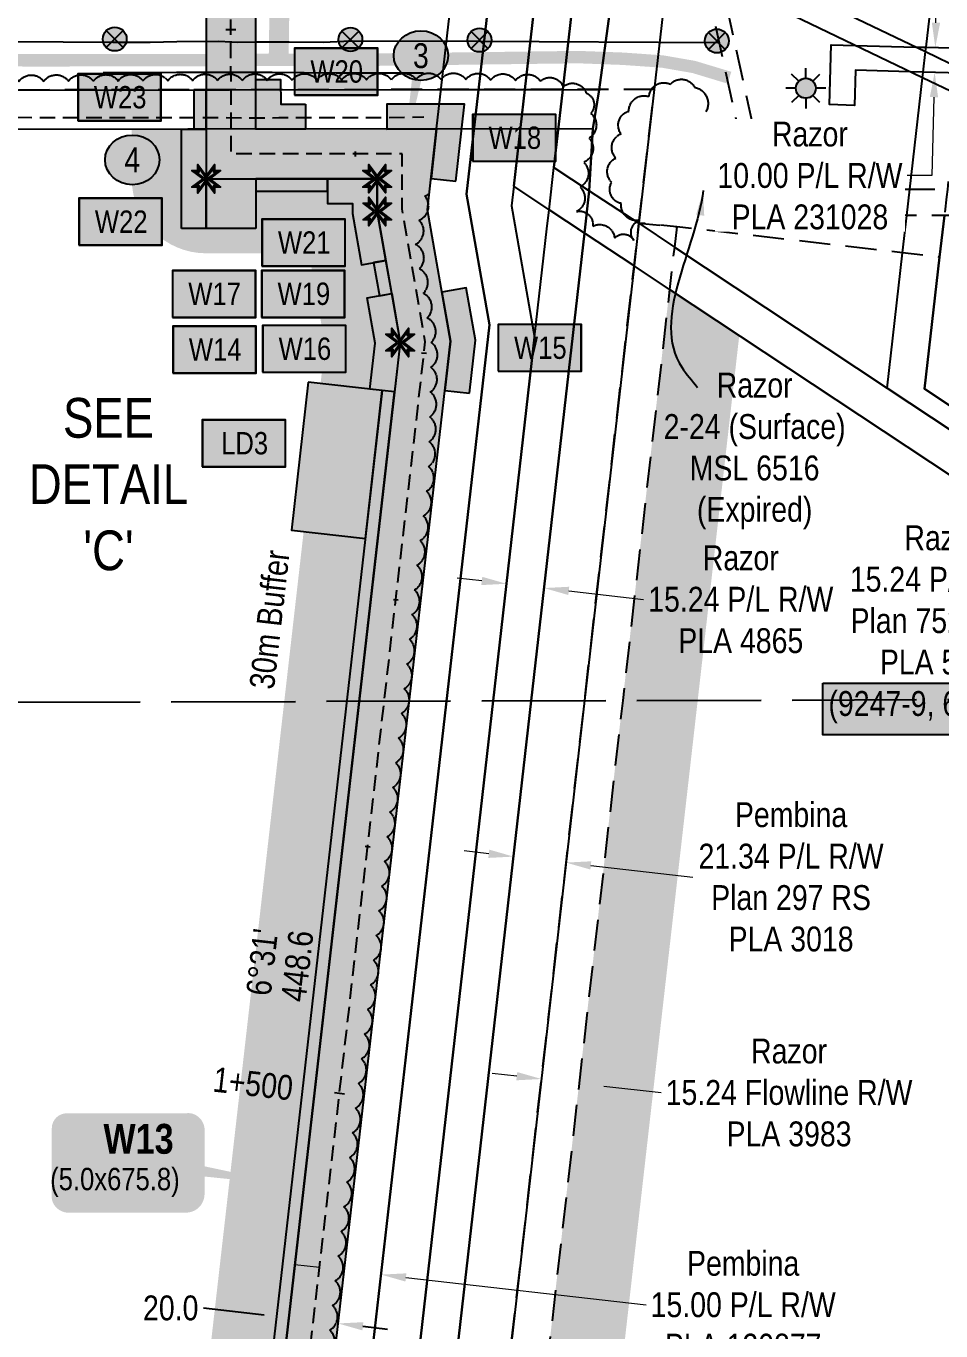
# Model space of a CAD drawing. Extents: x 507923 to 518388, y 6020717 to 6030806.
# Drawn here: x 508848 to 509216, y 6024494 to 6025019 of the extents above; entities that cross this region are included whole.
import ezdxf
from ezdxf.enums import TextEntityAlignment as Align

# ---------------------------------------------------------------- set-up
doc = ezdxf.new("R2010")
doc.units = 0
doc.header["$LTSCALE"] = 5
doc.header["$PDSIZE"] = 0.5
for name, pattern in [('0', [1, 1, 0]), ('foc-ACCESSROAD', [3.75, 2.5, -1.25]), ('foc-FLOWLINE', [3.75, 2.5, -1.25]), ('foc-TIELINE', [1.875, 1.25, -0.625]), ('foc-UNSURVEYED', [12.5, 10, -2.5]), ('UG_PIPE', [1.875, 1.25, -0.625])]:
    doc.linetypes.add(name, pattern=pattern)
doc.layers.get('Defpoints').update_dxf_attribs({"color": 9})
for name, color, linetype in [('AS-CABLE', 224, 'foc-CABLE'), ('AS-PIPE-UG', 44, 'UG_PIPE'), ('AS-POWER', 104, 'foc-POWER'), ('AS-POWER-EXISTING-PP', 72, 'Continuous'), ('AS-ROADS', 254, 'Continuous'), ('AS-UNDERLAY-H', 141, 'Continuous'), ('CHAINAGE', 201, 'Continuous'), ('CHAINAGE-T', 201, 'Continuous'), ('DETAIL-T', 7, 'Continuous'), ('F-EZE', 190, 'foc-FLOWLINE'), ('F-FLOWLINE', 190, 'foc-FLOWLINE'), ('F-RW', 190, 'Continuous'), ('F-WS', 190, 'foc-ACCESSROAD'), ('F-WS-S', 8, 'Continuous'), ('L-BD1', 253, 'Continuous'), ('L-MON', 1, 'Continuous'), ('L-USEC', 7, 'foc-UNSURVEYED'), ('P-BUFFER-H 30m', 51, 'Continuous'), ('P-BUFFER-T', 40, 'Continuous'), ('P-ELEVATION', 7, 'Continuous'), ('P-PROPOSED', 10, 'Continuous'), ('P-PROPOSED-H', 21, 'Continuous'), ('P-TEMP-BLOCKS', 250, 'Continuous'), ('P-TEMP-H', 41, 'Continuous'), ('P-TEMP_WORKSPACE', 46, 'Continuous'), ('P-TXT', 4, 'Continuous'), ('T-BUSH', 110, '0'), ('T-TIE', 201, 'foc-TIELINE')]:
    doc.layers.add(name, color=color, linetype=linetype)
for name, color, linetype, lineweight in [('F-AR-T', 190, 'Continuous', 9), ('F-FLOWLINE-T', 190, 'Continuous', 9), ('F-RW-T', 190, 'Continuous', 9), ('F-WS-T', 190, 'Continuous', 9)]:
    doc.layers.add(name, color=color, linetype=linetype, lineweight=lineweight)
doc.layers.add('P-100m WELL BORE BUFFER', color=7, linetype='Continuous', true_color=0xf5ffd6)
doc.styles.add('80', font='ARIALN.TTF', dxfattribs={"height": 10})
doc.styles.add('80CG', font='ARIALN.TTF', dxfattribs={"height": 10})
doc.styles.add('80L', font='ARIALN.TTF', dxfattribs={"height": 10})
doc.styles.add('BOLD', font='ARIALNB.TTF')
doc.styles.add('foc-LtypeFont', font='ARIALN.TTF', dxfattribs={"height": 7.35})
doc.linetypes.add('foc-CABLE', pattern='A,2,-1,["C",foc-LtypeFont,S=0.2,R=0,X=-0.625,Y=-0.75],-1.24,8', length=12.24)
doc.linetypes.add('foc-POWER', pattern='A,6,-1,["P",foc-LtypeFont,S=0.2,R=0,X=-0.625,Y=-0.75],-1.24,4', length=12.24)
doc.dimstyles.new('Compass 5 000', dxfattribs={"dimscale": 5, "dimtxt": 9, "dimasz": 2, "dimexe": 0.2, "dimexo": 0.0625, "dimgap": 0.5, "dimtad": 0, "dimtih": 1, "dimtoh": 1, "dimzin": 0, "dimdsep": 46, "dimtxsty": '80CG', "dimcen": 0.1, "dimse1": 1, "dimse2": 1, "dimclrd": 256, "dimclrt": 256, "dimaunit": 1, "dimadec": 4, "dimazin": 0, "dimtfac": 0.06, "dimtofl": 0, "dimtmove": 0, "dimatfit": 1, "dimfxl": 0.2, "dimtolj": 1, "dimtzin": 0, "dimlwd": -1, "dimarcsym": 0})

# ---------------------------------------------------------------- blocks, each defined once
blk = doc.blocks.new('*U364')
at = {"layer": 'P-ELEVATION'}
h = blk.add_hatch(color=111, dxfattribs=at)
h.dxf.hatch_style = 1
edge = h.paths.add_edge_path()
edge.add_ellipse((0, 0), major_axis=(-10.94, 0), ratio=0.913794, start_angle=0, end_angle=360)
at = {"layer": 'P-ELEVATION', "color": 7, "flags": 128}
blk.add_lwpolyline([(0, 0, 5, 0, 0), (-6.94, -39.53, 0, 0, 0)], format="xyseb", dxfattribs=at)
at = {"layer": 'P-ELEVATION', "color": 7}
blk.add_ellipse((0, 0), major_axis=(-10.94, 0), ratio=0.913794, dxfattribs=at)
at = {"layer": 'P-ELEVATION', "style": '80'}
blk.add_attdef('BEND', text='', height=10, dxfattribs=at).set_placement((0, 0), align=Align.MIDDLE_CENTER)
blk = doc.blocks.new('*U365')
at = {"layer": 'P-ELEVATION'}
h = blk.add_hatch(color=111, dxfattribs=at)
h.dxf.hatch_style = 1
edge = h.paths.add_edge_path()
edge.add_ellipse((0, 0), major_axis=(-10.94, 0), ratio=0.913794, start_angle=0, end_angle=360)
at = {"layer": 'P-ELEVATION', "color": 7, "flags": 128}
blk.add_lwpolyline([(0, 0, 5, 0, 0), (39.72, 2.38, 0, 0, 0)], format="xyseb", dxfattribs=at)
at = {"layer": 'P-ELEVATION', "color": 7}
blk.add_ellipse((0, 0), major_axis=(-10.94, 0), ratio=0.913794, dxfattribs=at)
at = {"layer": 'P-ELEVATION', "style": '80'}
blk.add_attdef('BEND', text='', height=10, dxfattribs=at).set_placement((0, 0), align=Align.MIDDLE_CENTER)
blk = doc.blocks.new('*D400')
at = {"layer": 'Defpoints', "color": 0, "transparency": 16777216}
for p in [(508792.01, 6025023.56), (508927.63, 6025023.61), (508927.64, 6024993.04)]:
    blk.add_point(p, dxfattribs=at)
at = {"layer": 'F-AR-T', "transparency": 16777216}
for p, q in [((508791.98, 6025097.87), (508781.98, 6025097.87)), ((508792, 6025033.56), (508791.98, 6025097.87)), ((508792.02, 6024982.99), (508792.02, 6024972.99))]:
    blk.add_line(p, q, dxfattribs=at)
for points in [[(508793.67, 6025033.56), (508790.34, 6025033.56), (508792.01, 6025023.56)], [(508793.69, 6024982.99), (508790.35, 6024982.99), (508792.02, 6024992.99)]]:
    blk.add_solid(points, dxfattribs=at)
at = {"layer": 'F-AR-T', "transparency": 16777216, "insert": (508754.07, 6025097.87), "char_height": 10, "attachment_point": 5, "style": '80CG'}
blk.add_mtext('\\A1;Razor\\P30.48 A/R\\PMSL 6516\\P(Expired)', dxfattribs=at)
blk = doc.blocks.new('*D430')
at = {"layer": 'Defpoints', "color": 0, "transparency": 16777216}
for p in [(509070.24, 6024593.17), (509051.42, 6024562.58), (509066.56, 6024560.85)]:
    blk.add_point(p, dxfattribs=at)
at = {"layer": 'F-FLOWLINE-T', "transparency": 16777216}
for p, q in [((509045.16, 6024596.03), (509035.23, 6024597.16)), ((509080.18, 6024592.04), (509103.24, 6024589.41))]:
    blk.add_line(p, q, dxfattribs=at)
for points in [[(509045.35, 6024597.68), (509044.97, 6024594.37), (509055.1, 6024594.9)], [(509080.37, 6024593.7), (509079.99, 6024590.38), (509070.24, 6024593.17)]]:
    blk.add_solid(points, dxfattribs=at)
at = {"layer": 'F-FLOWLINE-T', "transparency": 16777216, "insert": (509154.74, 6024589.41), "char_height": 10, "attachment_point": 5, "style": '80CG'}
blk.add_mtext('\\A1;Razor\\P15.24 Flowline R/W\\PPLA 3983', dxfattribs=at)
blk = doc.blocks.new('*D437')
at = {"layer": 'Defpoints', "color": 0, "transparency": 16777216}
for p in [(509042.58, 6024807.99), (509057.71, 6024806.27), (509041.01, 6024794.19)]:
    blk.add_point(p, dxfattribs=at)
at = {"layer": 'F-RW-T', "transparency": 16777216}
for p, q in [((509031.07, 6024795.32), (509021.13, 6024796.45)), ((509066.08, 6024791.33), (509096.22, 6024787.9))]:
    blk.add_line(p, q, dxfattribs=at)
for points in [[(509031.26, 6024796.98), (509030.88, 6024793.66), (509041.01, 6024794.19)], [(509066.26, 6024792.99), (509065.89, 6024789.68), (509056.14, 6024792.46)]]:
    blk.add_solid(points, dxfattribs=at)
at = {"layer": 'F-RW-T', "transparency": 16777216, "insert": (509135.31, 6024787.9), "char_height": 10, "attachment_point": 5, "style": '80CG'}
blk.add_mtext('\\A1;Razor\\P15.24 P/L R/W\\PPLA 4865', dxfattribs=at)
blk = doc.blocks.new('*D438')
at = {"layer": 'Defpoints', "color": 0, "transparency": 16777216}
for p in [(509224.3, 6024853.05), (509215.89, 6024840.35), (509285.14, 6024794.53)]:
    blk.add_point(p, dxfattribs=at)
at = {"layer": 'F-RW-T', "transparency": 16777216}
for p, q in [((509299.06, 6024815.58), (509304.58, 6024823.92)), ((509279.62, 6024786.19), (509274.11, 6024777.85)), ((509274.11, 6024777.85), (509264.11, 6024777.85))]:
    blk.add_line(p, q, dxfattribs=at)
for points in [[(509297.67, 6024816.5), (509300.45, 6024814.66), (509293.55, 6024807.24)], [(509278.23, 6024787.11), (509281.01, 6024785.27), (509285.14, 6024794.53)]]:
    blk.add_solid(points, dxfattribs=at)
at = {"layer": 'F-RW-T', "transparency": 16777216, "insert": (509216.45, 6024777.85), "char_height": 10, "attachment_point": 5, "style": '80CG'}
blk.add_mtext('\\A1;Razor\\P15.24 P/L R/W\\PPlan 752 1416\\PPLA 5577\\P(9247-9, 63291-1)', dxfattribs=at)
blk = doc.blocks.new('*D453')
at = {"layer": 'Defpoints', "color": 0, "transparency": 16777216}
for p in [(509195.11, 6025010.49), (509194.84, 6025000.49), (509213.34, 6025000)]:
    blk.add_point(p, dxfattribs=at)
at = {"layer": 'F-RW-T', "transparency": 16777216}
for p, q in [((509213.88, 6025019.99), (509214.14, 6025029.99)), ((509213.07, 6024990), (509212.23, 6024958.44)), ((509212.23, 6024958.44), (509202.23, 6024958.44))]:
    blk.add_line(p, q, dxfattribs=at)
for points in [[(509212.21, 6025020.04), (509215.54, 6025019.95), (509213.61, 6025010)], [(509211.41, 6024990.05), (509214.74, 6024989.96), (509213.34, 6025000)]]:
    blk.add_solid(points, dxfattribs=at)
at = {"layer": 'F-RW-T', "transparency": 16777216, "insert": (509163.14, 6024958.44), "char_height": 10, "attachment_point": 5, "style": '80CG', "bg_fill": 3, "box_fill_scale": 1.1, "bg_fill_color": 256, "bg_fill_true_color": 13158600, "bg_fill_transparency": 0}
blk.add_mtext('\\A1;Razor\\P10.00 P/L R/W^JPLA 231028', dxfattribs=at)
blk = doc.blocks.new('*D455')
at = {"layer": 'Defpoints', "color": 0, "transparency": 16777216}
for p in [(509043.56, 6024682.07), (509064.75, 6024679.65), (509065.02, 6024681.99)]:
    blk.add_point(p, dxfattribs=at)
at = {"layer": 'F-RW-T', "transparency": 16777216}
for p, q in [((509033.89, 6024685.53), (509023.96, 6024686.66)), ((509074.95, 6024680.85), (509116.01, 6024676.18))]:
    blk.add_line(p, q, dxfattribs=at)
for points in [[(509034.08, 6024687.19), (509033.7, 6024683.87), (509043.83, 6024684.4)], [(509075.14, 6024682.51), (509074.77, 6024679.2), (509065.02, 6024681.99)]]:
    blk.add_solid(points, dxfattribs=at)
at = {"layer": 'F-RW-T', "transparency": 16777216, "insert": (509155.55, 6024676.18), "char_height": 10, "attachment_point": 5, "style": '80CG'}
blk.add_mtext('\\A1;Pembina\\P21.34 P/L R/W\\PPlan 297 RS\\PPLA 3018', dxfattribs=at)
blk = doc.blocks.new('*D458')
at = {"layer": 'Defpoints', "color": 0, "transparency": 16777216}
for p in [(508975.31, 6024514.42), (508975.7, 6024517.87), (508990.2, 6024512.72)]:
    blk.add_point(p, dxfattribs=at)
at = {"layer": 'F-RW-T', "transparency": 16777216}
for p, q in [((508965.76, 6024519), (508955.83, 6024520.14)), ((509000.53, 6024515.03), (509097.2, 6024503.99))]:
    blk.add_line(p, q, dxfattribs=at)
for points in [[(508965.95, 6024520.66), (508965.58, 6024517.35), (508975.7, 6024517.87)], [(509000.72, 6024516.69), (509000.34, 6024513.38), (508990.6, 6024516.17)]]:
    blk.add_solid(points, dxfattribs=at)
at = {"layer": 'F-RW-T', "transparency": 16777216, "insert": (509136.28, 6024503.99), "char_height": 10, "attachment_point": 5, "style": '80CG'}
blk.add_mtext('\\A1;Pembina\\P15.00 P/L R/W\\PPLA 120877', dxfattribs=at)
blk = doc.blocks.new('*D391')
at = {"layer": 'Defpoints', "color": 0, "transparency": 16777216}
for p in [(508972.32, 6024664.38), (508992.18, 6024662.11), (508953.4, 6024498.79)]:
    blk.add_point(p, dxfattribs=at)
at = {"layer": 'P-TXT', "transparency": 16777216}
for p, q in [((508943.47, 6024499.92), (508919.07, 6024502.71)), ((508983.2, 6024495.38), (508993.13, 6024494.25))]:
    blk.add_line(p, q, dxfattribs=at)
for points in [[(508943.66, 6024501.58), (508943.28, 6024498.27), (508953.4, 6024498.79)], [(508983.39, 6024497.04), (508983.01, 6024493.73), (508973.26, 6024496.52)]]:
    blk.add_solid(points, dxfattribs=at)
at = {"layer": 'P-TXT', "transparency": 16777216, "insert": (508905.87, 6024502.71), "char_height": 10, "attachment_point": 5, "style": '80CG'}
blk.add_mtext('\\A1;20.0', dxfattribs=at)
blk = doc.blocks.new('GAS')
h = blk.add_hatch(color=255)
h.dxf.hatch_style = 1
edge = h.paths.add_edge_path()
edge.add_arc((0, 0), 0.9, 0, 360)
for p, q in [((-0.57, 0.57), (-1.14, 1.14)), ((0, 0.81), (0, 1.62)), ((0.57, 0.57), (1.14, 1.14)), ((-0.81, 0), (-1.62, 0)), ((1.62, 0), (0.81, 0)), ((-0.57, -0.57), (-1.14, -1.14)), ((0, -0.81), (0, -1.62)), ((1.14, -1.14), (0.57, -0.57))]:
    blk.add_line(p, q)
blk.add_circle((0, 0), 0.8)
blk = doc.blocks.new('POWERPOLE')
h = blk.add_hatch(color=255)
edge = h.paths.add_edge_path()
edge.add_arc((0, 0), 0.96, 0, 360)
at = {"linetype": 'Continuous'}
for p, q in [((0.68, -0.68), (-0.68, 0.68)), ((-0.68, -0.68), (0.68, 0.68))]:
    blk.add_line(p, q, dxfattribs=at)
blk.add_circle((0, 0), 0.96, dxfattribs=at)
blk = doc.blocks.new('Temp_Area_Small_Pink')
at = {"true_color": 0xff8aff}
h = blk.add_hatch(color=211, dxfattribs=at)
h.dxf.hatch_style = 1
h.paths.add_polyline_path([(-16.83, -9.44), (16.33, -9.44), (16.33, 9.05), (-16.83, 9.05)])
at = {"color": 250}
for points in [[(-17.03, -9.64), (16.53, -9.64), (16.53, 9.25), (-17.03, 9.25)], [(-16.93, -9.54), (16.43, -9.54), (16.43, 9.15), (-16.93, 9.15)]]:
    blk.add_lwpolyline(points, close=True, dxfattribs=at)
at = {"color": 250, "style": '80L'}
blk.add_attdef('TEMPORARY', text='', height=9, dxfattribs=at).set_placement((0, -0.15), align=Align.MIDDLE_CENTER)
blk = doc.blocks.new('TEMP')
h = blk.add_hatch(color=255)
h.dxf.hatch_style = 1
h.paths.add_polyline_path([(0, 0.25), (-0.67, 1.15), (-0.67, 0.67), (-1.15, 0.67), (-0.25, 0), (-1.15, -0.67), (-0.67, -0.67), (-0.67, -1.15), (0, -0.25), (0.67, -1.15), (0.67, -0.67), (1.15, -0.67), (0.25, 0), (1.15, 0.67), (0.67, 0.67), (0.67, 1.15)])
h.paths.add_polyline_path([(0.57, 0.85), (0.57, 0.57), (0.85, 0.57), (0.08, 0), (0.85, -0.57), (0.57, -0.57), (0.57, -0.85), (0, -0.08), (-0.57, -0.85), (-0.57, -0.57), (-0.85, -0.57), (-0.08, 0), (-0.85, 0.57), (-0.57, 0.57), (-0.57, 0.85), (0, 0.08)], flags=16)
h = blk.add_hatch(color=1)
h.dxf.hatch_style = 1
h.paths.add_polyline_path([(0, 0.08), (-0.57, 0.85), (-0.57, 0.57), (-0.85, 0.57), (-0.08, 0), (-0.85, -0.57), (-0.57, -0.57), (-0.57, -0.85), (0, -0.08), (0.57, -0.85), (0.57, -0.57), (0.85, -0.57), (0.08, 0), (0.85, 0.57), (0.57, 0.57), (0.57, 0.85)])
at = {"color": 1}
for p, q in [((-0.08, 0), (0.08, 0)), ((0, 0.08), (0, -0.08))]:
    blk.add_line(p, q, dxfattribs=at)
at = {"color": 255, "flags": 128}
blk.add_lwpolyline([(-0.25, 0), (-1.15, 0.67), (-0.67, 0.67), (-0.67, 1.15), (0, 0.25), (0.67, 1.15), (0.67, 0.67), (1.15, 0.67), (0.25, 0), (1.15, -0.67), (0.67, -0.67), (0.67, -1.15), (0, -0.25), (-0.67, -1.15), (-0.67, -0.67), (-1.15, -0.67)], close=True, dxfattribs=at)
at = {"color": 1, "flags": 128}
blk.add_lwpolyline([(-0.08, 0), (-0.85, 0.57), (-0.57, 0.57), (-0.57, 0.85), (0, 0.08), (0.57, 0.85), (0.57, 0.57), (0.85, 0.57), (0.08, 0), (0.85, -0.57), (0.57, -0.57), (0.57, -0.85), (0, -0.08), (-0.57, -0.85), (-0.57, -0.57), (-0.85, -0.57)], close=True, dxfattribs=at)
blk = doc.blocks.new('*U738')
at = {"true_color": 0xff8aff}
h = blk.add_hatch(color=211, dxfattribs=at)
edge = h.paths.add_edge_path()
edge.add_line((-24, -20), (24, -20))
edge.add_arc((24, -14), 6, 270, 360)
edge.add_line((30, -14), (30, 12.5))
edge.add_arc((24, 12.5), 6, 0, 90)
edge.add_line((24, 18.5), (-24, 18.5))
edge.add_arc((-24, 12.5), 6, 90, 180)
edge.add_line((-30, 12.5), (-30, -14))
edge.add_arc((-24, -14), 6, 180, 270)
at = {"color": 250, "flags": 128}
blk.add_lwpolyline([(-24, -20, 3, 3, 0), (24, -20, 3, 3, 0.414214), (30, -14, 3, 3, 0), (30, 12.5, 3, 0, 0.414214), (24, 18.5, 0, 0, 0), (-24, 18.5, 0, 0, 0.414214), (-30, 12.5, 0, 0, 0), (-30, -14, 0, 3, 0.414214)], format="xyseb", close=True, dxfattribs=at)
at = {"flags": 128}
blk.add_lwpolyline([(68.82, -10.76, 0, 7.5, 0), (0, 0, 0, 0, 0)], format="xyseb", dxfattribs=at)
at = {"color": 250}
for tag, p, height, style in [('TEMP_AREA_W1_001', (-9.21, 2.24), 12, 'BOLD'), ('ENTER_TEXT_001', (-30.66, -12.47), 9, '80')]:
    blk.add_attdef(tag, p, '', height=height, dxfattribs=dict(at, style=style))

msp = doc.modelspace()

# ---------------------------------------------------------------- hatches: boundary and pattern name
at = {"layer": 'AS-UNDERLAY-H'}
h = msp.add_hatch(color=256, dxfattribs=at)
h.dxf.hatch_style = 1
h.paths.add_polyline_path([(509168.403, 6024754.231), (509265.064, 6024754.231), (509265.064, 6024733.375), (509168.403, 6024733.375)])
at = {"layer": 'P-BUFFER-H 30m'}
h = msp.add_hatch(color=256, dxfattribs=at)
h.dxf.hatch_style = 1
edge = h.paths.add_edge_path()
edge.add_line((508886.795, 6024180.421), (508916.985, 6024180.518))
edge.add_line((508916.985, 6024180.518), (508919.259, 6024200.383))
edge.add_line((508919.259, 6024200.383), (508998.25, 6024891.274))
edge.add_line((508998.25, 6024891.274), (508989.012, 6024944.016))
edge.add_line((508989.012, 6024944.016), (508989.003, 6024957.212))
edge.add_line((508989.003, 6024957.212), (508920.17, 6024957.162))
edge.add_line((508920.17, 6024957.162), (508920.153, 6024977.151))
edge.add_line((508920.153, 6024977.151), (508890.169, 6024977.126))
edge.add_line((508890.169, 6024977.126), (508890.186, 6024957.137))
edge.add_arc((508920.17, 6024957.162), 29.984, 180.04856, 270.04173)
edge.add_line((508920.192, 6024927.178), (508961.516, 6024927.208))
edge.add_line((508961.516, 6024927.208), (508967.968, 6024890.371))
edge.add_line((508967.968, 6024890.371), (508917.558, 6024449.262))
edge.add_line((508917.558, 6024449.262), (508886.795, 6024180.421))
h = msp.add_hatch(color=256, dxfattribs=at)
h.dxf.hatch_style = 1
h.paths.add_polyline_path([(509062.128, 6024257.025), (509117.583, 6024743.825), (509134.697, 6024894.072), (509106.634, 6024912.639), (509024.23, 6024189.257), (509054.418, 6024189.341), (509055.145, 6024195.724), (509055.026, 6024257.006)])
at = {"layer": 'P-PROPOSED-H'}
h = msp.add_hatch(color=256, dxfattribs=at)
h.dxf.hatch_style = 1
h.paths.add_polyline_path([(508646.051, 6023259.935), (508666.04, 6023259.95), (508665.956, 6023374.34), (508822.253, 6023374.454), (508827.391, 6023390.252), (508873.857, 6023627.788), (508932.805, 6024142.939), (508967.207, 6024443.585), (509018.438, 6024891.876), (509009.2, 6024944.624), (509012.904, 6024977.219), (508940.142, 6024977.166), (508940.056, 6025078.613), (508988.322, 6025092.714), (509007.159, 6025103.664), (509010.135, 6025129.851), (509043.912, 6025156.631), (509056.821, 6025269.566), (509067.952, 6025366.946), (509048.092, 6025369.216), (509036.961, 6025271.836), (509024.993, 6025167.141), (508991.212, 6025140.357), (508988.432, 6025115.899), (508980.38, 6025111.218), (508920.054, 6025093.594), (508920.17, 6024957.162), (508989.003, 6024957.212), (508989.012, 6024944.016), (508998.25, 6024891.274), (508947.348, 6024445.857), (508912.945, 6024145.211), (508854.088, 6023630.848), (508808.007, 6023395.281), (508807.731, 6023394.433), (508645.952, 6023394.315)])
at = {"layer": 'P-TEMP-H'}
h = msp.add_hatch(color=256, dxfattribs=at)
h.dxf.hatch_style = 1
h.paths.add_polyline_path([(508960.124, 6024987.175), (508960.132, 6024977.18), (508940.142, 6024977.166), (508940.126, 6024997.155), (508950.12, 6024997.164), (508950.129, 6024987.168)])
h = msp.add_hatch(color=256, dxfattribs=at)
h.dxf.hatch_style = 1
h.paths.add_polyline_path([(508915.142, 6024992.969), (508915.156, 6024977.147), (508920.153, 6024977.151), (508920.14, 6024992.974)])
h = msp.add_hatch(color=256, dxfattribs=at)
h.dxf.hatch_style = 1
h.paths.add_polyline_path([(509020.573, 6024956.187), (509024.1, 6024987.222), (508992.903, 6024987.199), (508992.91, 6024977.204), (509012.904, 6024977.219), (509010.642, 6024957.315)])
h = msp.add_hatch(color=256, dxfattribs=at)
h.dxf.hatch_style = 1
h.paths.add_polyline_path([(508910.192, 6024937.164), (508910.159, 6024977.143), (508920.153, 6024977.151), (508920.187, 6024937.173)])
h = msp.add_hatch(color=256, dxfattribs=at)
h.dxf.hatch_style = 1
h.paths.add_polyline_path([(508940.176, 6024937.187), (508920.187, 6024937.173), (508920.17, 6024957.162), (508940.159, 6024957.177)])
h = msp.add_hatch(color=256, dxfattribs=at)
h.dxf.hatch_style = 1
h.paths.add_polyline_path([(508940.163, 6024952.179), (508969.017, 6024952.2), (508969.014, 6024957.198), (508940.159, 6024957.177)])
h = msp.add_hatch(color=256, dxfattribs=at)
h.dxf.hatch_style = 1
h.paths.add_polyline_path([(508969.014, 6024957.198), (508969.021, 6024947.203), (508979.015, 6024947.21), (508979.018, 6024943.144), (508982.616, 6024922.602), (508992.461, 6024924.327), (508989.012, 6024944.016), (508989.003, 6024957.212)])
h = msp.add_hatch(color=256, dxfattribs=at)
h.dxf.hatch_style = 1
h.paths.add_polyline_path([(508987.539, 6024923.464), (508989.879, 6024910.101), (508994.802, 6024910.963), (508992.461, 6024924.327)])
h = msp.add_hatch(color=256, dxfattribs=at)
h.dxf.hatch_style = 1
h.paths.add_polyline_path([(509026.099, 6024870.881), (509028.533, 6024892.177), (509024.835, 6024913.29), (509014.99, 6024911.565), (509018.438, 6024891.876), (509016.169, 6024872.016)])
h = msp.add_hatch(color=256, dxfattribs=at)
h.dxf.hatch_style = 1
h.paths.add_polyline_path([(508986.051, 6024872.549), (508988.156, 6024890.973), (508984.957, 6024909.239), (508994.802, 6024910.963), (508998.25, 6024891.274), (508995.981, 6024871.414)])
h = msp.add_hatch(color=256, dxfattribs=at)
h.dxf.hatch_style = 1
h.paths.add_polyline_path([(508991.016, 6024871.981), (508942.383, 6024446.425), (508914.223, 6024200.333), (508919.259, 6024200.383), (508947.348, 6024445.857), (508995.981, 6024871.414)])
h = msp.add_hatch(color=256, dxfattribs=at)
h.dxf.hatch_style = 1
h.paths.add_polyline_path([(508961.226, 6024875.386), (508954.417, 6024815.806), (508984.207, 6024812.401), (508991.016, 6024871.981)])

# ---------------------------------------------------------------- linework, layer by layer
at = {"layer": 'AS-CABLE', "flags": 128}
msp.add_lwpolyline([(508878.726, 6024999.918), (508908.143, 6025000.117), (508933.363, 6025000.105), (508946.639, 6025000.088), (508972.48, 6024999.851), (509007.603, 6024999.793)], dxfattribs=at)
at = {"layer": 'AS-PIPE-UG', "flags": 128}
msp.add_lwpolyline([(508806.262, 6024982.471), (508828.089, 6024982.06), (508857.062, 6024981.822), (508890.101, 6024981.839), (508915.719, 6024981.892), (508927.93, 6024981.782), (508940.855, 6024981.678), (508949.326, 6024981.79), (508966.342, 6024981.891), (508985.282, 6024981.807), (509007.748, 6024982.05)], dxfattribs=at)
at = {"layer": 'AS-POWER', "flags": 128}
msp.add_lwpolyline([(508782.216, 6025012.848), (508882.627, 6025012.133), (508897.639, 6025012.119), (508908.365, 6025012.383), (508924.991, 6025012.495), (508930.439, 6025012.312), (508932.573, 6025012.199), (508940.091, 6025012.229), (508953.544, 6025012.273), (508967.227, 6025012.188), (508978.313, 6025012.625), (509030.28, 6025012.535), (509125.9, 6025012.074)], dxfattribs=at)
at = {"layer": 'AS-ROADS', "flags": 128}
for points, const_width in [([(508949.656, 6025028.412), (508949.315, 6025005.081)], 7.996), ([(508742.284, 6025005.63), (508849.946, 6025004.829), (508986.209, 6025005.076), (509069.942, 6025006.139), (509087.769, 6025005.484), (509103.782, 6025004.365), (509116.409, 6025002.173), (509130.767, 6024997.836)], 4.997)]:
    msp.add_lwpolyline(points, dxfattribs=dict(at, const_width=const_width))
at = {"layer": 'AS-UNDERLAY-H'}
msp.add_lwpolyline([(509168.403, 6024754.231), (509265.064, 6024754.231), (509265.064, 6024733.375), (509168.403, 6024733.375)], close=True, dxfattribs=at)
at = {"layer": 'CHAINAGE'}
for p, q in [((508932.113, 6025017.116), (508928.115, 6025017.113)), ((508980.152, 6024968.2), (508980.153, 6024966.201)), ((509008.809, 6024886.834), (509006.823, 6024887.061)), ((508997.46, 6024787.533), (508995.474, 6024787.76)), ((508986.112, 6024688.233), (508984.126, 6024688.46)), ((508975.757, 6024588.82), (508971.785, 6024589.273))]:
    msp.add_line(p, q, dxfattribs=at)
at = {"layer": 'F-EZE', "flags": 128}
msp.add_lwpolyline([(509744.96, 6024940.985), (509707.718, 6024941.059), (509675.119, 6024941.296), (509660.12, 6024941.223), (509644.96, 6024941.185), (509634.499, 6024941.205), (509634.487, 6024938.835), (509623.986, 6024939.02), (509623.998, 6024941.41), (509227.319, 6024942.392), (509217.261, 6024942.416), (509202.175, 6024942.452), (509148.035, 6024942.582), (509148.419, 6024940.833), (509142.556, 6024939.548), (509141.888, 6024942.596), (509132.596, 6024942.619), (509132.621, 6024953.121), (509139.583, 6024953.105), (509124.403, 6025022.366), (509130.265, 6025023.651), (509145.729, 6024953.09), (509203.375, 6024952.963), (509218.461, 6024952.918), (509228.52, 6024952.908), (509624.052, 6024952.335), (509624.109, 6024963.947), (509624.134, 6024968.95), (509624.159, 6024974.03), (509624.209, 6024984.055), (509625.448, 6025233.259), (509626.382, 6025233.9), (509634.459, 6025239.441), (509635.987, 6025240.49), (509634.711, 6024984.044), (509634.661, 6024973.959), (509634.636, 6024968.924), (509634.612, 6024963.922), (509634.551, 6024951.699), (509644.938, 6024951.679), (509660.098, 6024951.716), (509675.097, 6024951.794), (509707.643, 6024951.723), (509744.937, 6024951.659)], dxfattribs=at)
at = {"layer": 'F-FLOWLINE', "flags": 128}
msp.add_lwpolyline([(508885.793, 6023018.215), (508885.765, 6023118.211), (508885.757, 6023148.37), (508885.708, 6023321.236), (508887.811, 6023331.977), (508888.407, 6023335.027), (508889.004, 6023338.077), (508894.376, 6023365.522), (508896.332, 6023375.517), (508943.843, 6023618.274), (508980.806, 6023942.75), (509002.09, 6024129.585), (509003.8, 6024144.593), (509007.147, 6024173.968), (509008.014, 6024181.584), (509072.444, 6024747.177), (509092.367, 6024922.078), (509094.338, 6024939.378), (509109.507, 6024937.859), (509108.569, 6024929.622), (509107.513, 6024920.352), (509106.634, 6024912.639), (509087.791, 6024747.218), (509024.23, 6024189.257), (509055.157, 6024189.343), (509055.172, 6024181.713), (509055.189, 6024173.349), (509022.405, 6024173.243), (509019.159, 6024144.746), (509018.946, 6024142.868), (509017.449, 6024129.738), (509017.235, 6024127.86), (508996.153, 6023942.791), (508958.919, 6023615.943), (508912.895, 6023380.787), (508985.403, 6023380.874), (508985.414, 6023375.624), (508985.454, 6023364.579), (508909.713, 6023364.524), (508904.54, 6023338.095), (508903.944, 6023335.046), (508903.347, 6023331.996), (508902.452, 6023327.424), (508900.952, 6023319.76), (508901, 6023148.41), (508901.008, 6023118.251), (508901.036, 6023018.256)], dxfattribs=at)
at = {"layer": 'F-RW', "flags": 128}
for points in [[(508790.497, 6023017.956), (508807.446, 6023032.656), (508807.418, 6023208.895), (508807.398, 6023327.316), (508807.398, 6023328.808), (508827.386, 6023390.284), (508873.948, 6023627.846), (508967.224, 6024443.662), (509018.438, 6024891.876), (509009.2, 6024944.624), (509012.904, 6024977.219), (509018.08, 6025022.948), (509021.085, 6025049.403), (509023.391, 6025069.692), (509024.519, 6025079.623), (509025.083, 6025084.588), (509029.041, 6025119.425), (509062.81, 6025146.202), (509080.739, 6025304.285), (509123.925, 6025682.249), (509109.707, 6025699.15), (509101.579, 6025708.632)], [(509122.292, 6025708.617), (509140.73, 6025685.963), (509140.617, 6025685.003), (509136.849, 6025652.857), (509136.398, 6025648.877), (509133.07, 6025619.548), (509132.184, 6025611.741), (509124.068, 6025551.505), (509082.459, 6025187.342), (509076.865, 6025138.382), (509043.155, 6025111.628), (509035.323, 6025041.917), (509024.864, 6024950.94), (509034.125, 6024898.419), (508925.024, 6023942.595), (508888.775, 6023625.549), (508841.942, 6023386.451), (508822.401, 6023326.397), (508822.412, 6023148.222), (508822.416, 6023118.042), (508822.336, 6023026.331), (508812.806, 6023018.017)], [(508812.806, 6023018.017), (508822.336, 6023026.331), (508822.416, 6023118.042), (508822.412, 6023148.222), (508822.401, 6023326.397), (508841.942, 6023386.451), (508888.775, 6023625.549), (509034.125, 6024898.419), (509024.864, 6024950.94), (509035.323, 6025041.917), (509042.483, 6025053.248), (509051.374, 6025067.314), (509057.3, 6025076.691), (509060.264, 6025081.379), (509074.517, 6025103.927), (509076.865, 6025138.382), (509124.068, 6025551.505), (509132.184, 6025611.741), (509133.07, 6025619.548), (509136.398, 6025648.877), (509136.849, 6025652.857), (509140.617, 6025685.003), (509140.73, 6025685.963), (509122.292, 6025708.617)], [(508986.543, 6024181.525), (509050.974, 6024747.119), (509072.409, 6024935.283), (509074.344, 6024952.27), (509075.745, 6024977.277), (509078.269, 6024992.94), (509082.47, 6025023.606), (509084.206, 6025038.844), (509085.285, 6025048.316), (509086.982, 6025063.209), (509088.113, 6025073.139), (509088.678, 6025078.105), (509090.955, 6025097.856), (509101.66, 6025192.001), (509102.862, 6025202.588), (509103.462, 6025207.87), (509142.388, 6025551.548), (509148.418, 6025604.79), (509149.31, 6025612.669), (509152.624, 6025641.932), (509153.483, 6025649.515), (509157.38, 6025681.573), (509158.54, 6025691.371), (509143.823, 6025708.601)], [(509171.882, 6025708.581), (509180.777, 6025698.167), (509178.333, 6025677.26), (509174.682, 6025645.289), (509173.292, 6025633.081), (509169.972, 6025603.917), (509164.015, 6025551.606), (509125.533, 6025213.212), (509123.726, 6025197.35), (509109.864, 6025075.663), (509109.298, 6025070.699), (509108.167, 6025060.767), (509106.47, 6025045.875), (509105.67, 6025038.86), (509105.27, 6025035.346), (509104.129, 6025025.332), (509103.934, 6025023.614), (509100.464, 6024993.154), (509094.338, 6024939.378), (509092.367, 6024922.078), (509072.444, 6024747.177), (509008.014, 6024181.584)], [(509383.053, 6024748.02), (509194.231, 6024872.946), (509200.453, 6024927.379), (509202.175, 6024942.452), (509203.375, 6024952.963), (509208.504, 6024997.817), (509208.767, 6025000.121), (509209.705, 6025008.329), (509209.907, 6025010.095), (509212.599, 6025033.646), (509106.47, 6025045.875), (509085.285, 6025048.316), (509061.219, 6025051.089), (509050.204, 6025052.358), (509042.483, 6025053.248), (509038.083, 6025053.755), (509023.86, 6025055.393), (509022.526, 6025054.616), (508995.37, 6025038.805), (508842.973, 6025038.75), (508660.676, 6025038.683)], [(508660.676, 6025038.683), (508842.972, 6025038.75), (508995.37, 6025038.805), (509020.818, 6025038.814), (509036.518, 6025038.82), (509043.56, 6025038.822), (509053.615, 6025038.826), (509068.948, 6025038.832), (509067.151, 6025023.6), (509063.673, 6024993.118), (509061.931, 6024977.889), (509060.08, 6024961.707), (509074.344, 6024952.27), (509094.338, 6024939.378), (509108.569, 6024929.622), (509194.231, 6024872.946), (509383.052, 6024748.021), (509617.54, 6024592.878), (509632.549, 6024582.947), (509645.735, 6024574.125), (509675.935, 6024554.152), (509745.874, 6024507.897)], [(509222.807, 6024990.937), (509208.504, 6024997.817), (509149.581, 6025026.161), (509104.129, 6025025.332), (509100.225, 6025025.259), (509100.042, 6025035.251), (509105.27, 6025035.346), (509151.772, 6025036.197), (509209.705, 6025008.329), (509224.008, 6025001.449)], [(509745.913, 6024489.613), (509675.974, 6024535.868), (509645.773, 6024555.842), (509632.581, 6024564.662), (509617.573, 6024574.593), (509355.555, 6024747.945), (509106.634, 6024912.639), (509092.367, 6024922.078), (509072.409, 6024935.283), (509058.143, 6024944.731), (509043.913, 6024954.155), (509046.63, 6024977.87), (509048.375, 6024993.102), (509051.869, 6025023.594), (509041.815, 6025023.59), (509034.771, 6025023.588), (509019.172, 6025023.581), (508843.002, 6025023.519), (508660.676, 6025023.452)], [(508971.208, 6024181.483), (509035.64, 6024747.078), (509052.315, 6024893.47), (509057.263, 6024937.008), (509058.143, 6024944.731), (509060.08, 6024961.707), (509061.931, 6024977.889), (509063.673, 6024993.118), (509067.151, 6025023.6), (509082.47, 6025023.606), (509078.269, 6024992.94), (509075.745, 6024977.277), (509074.344, 6024952.27), (509072.409, 6024935.283), (509050.974, 6024747.119), (508986.543, 6024181.525)], [(509051.869, 6025023.594), (509048.375, 6024993.102), (509046.63, 6024977.87), (509043.913, 6024954.155), (509043.006, 6024946.25), (509052.315, 6024893.47), (509035.64, 6024747.078), (508971.208, 6024181.483)], [(509397.484, 6024748.061), (509209.278, 6024872.58), (509215.346, 6024925.664), (509217.261, 6024942.416)], [(509217.261, 6024942.416), (509215.346, 6024925.664), (509209.278, 6024872.58), (509397.485, 6024748.06)]]:
    msp.add_lwpolyline(points, dxfattribs=at)
for points in [[(509239.997, 6025009.29), (509238.856, 6024999.317), (509233.842, 6024999.451), (509227.827, 6024999.612), (509223.81, 6024999.72), (509208.767, 6025000.121), (509203.416, 6025000.264), (509181.434, 6025000.852), (509181.056, 6024986.694), (509171.06, 6024987), (509171.705, 6025011.116), (509181.396, 6025010.857), (509205.808, 6025010.204), (509209.907, 6025010.095), (509224.95, 6025009.693), (509234.982, 6025009.425), (509239.997, 6025009.29)], [(509078.269, 6024992.94), (509075.745, 6024977.277), (508749.517, 6024977.012), (508749.536, 6024992.809), (508843.061, 6024992.898), (509015.874, 6024993.069), (509031.259, 6024993.085), (509048.375, 6024993.102), (509063.673, 6024993.118), (509078.269, 6024992.94)]]:
    msp.add_lwpolyline(points, close=True, dxfattribs=at)
at = {"layer": 'F-WS', "flags": 128}
msp.add_lwpolyline([(508660.676, 6025023.452), (508843.003, 6025023.519), (509019.172, 6025023.581), (509034.771, 6025023.588), (509041.815, 6025023.59), (509051.869, 6025023.594), (509067.151, 6025023.6), (509082.47, 6025023.606), (509103.934, 6025023.614), (509104.129, 6025025.332), (509105.27, 6025035.346), (509105.67, 6025038.86), (509106.47, 6025045.875), (509108.167, 6025060.767), (509123.309, 6025059.022), (509229.194, 6025046.822), (509224.008, 6025001.449), (509222.807, 6024990.937), (509220.404, 6024969.915), (509218.461, 6024952.916), (509218.118, 6024949.916), (509217.261, 6024942.416), (509215.346, 6024925.664), (509200.453, 6024927.379), (509109.507, 6024937.859), (509094.338, 6024939.378), (509100.464, 6024993.154), (509078.999, 6024993.133), (509063.673, 6024993.118), (509048.375, 6024993.102), (509031.259, 6024993.085), (509015.874, 6024993.069), (508843.062, 6024992.898), (508750.948, 6024992.808), (508660.676, 6024992.915)], dxfattribs=at)
at = {"layer": 'L-USEC'}
msp.add_line((508843.539, 6024746.568), (509645.366, 6024748.75), dxfattribs=at)
at = {"layer": 'P-PROPOSED', "flags": 128}
msp.add_lwpolyline([(508967.207, 6024443.585), (509018.438, 6024891.876), (509009.2, 6024944.624), (509012.904, 6024977.219), (508940.142, 6024977.166), (508940.056, 6025078.613), (508988.322, 6025092.714), (509007.159, 6025103.664), (509010.135, 6025129.851), (509043.912, 6025156.631), (509056.821, 6025269.566), (509067.952, 6025366.946), (509048.092, 6025369.216), (509036.961, 6025271.836), (509024.993, 6025167.141), (508991.212, 6025140.357), (508988.432, 6025115.899), (508980.38, 6025111.218), (508920.054, 6025093.594), (508920.17, 6024957.162), (508989.003, 6024957.212), (508989.012, 6024944.016), (508998.25, 6024891.274), (508947.348, 6024445.857)], dxfattribs=at)
at = {"layer": 'P-TEMP_WORKSPACE'}
for points in [[(508960.124, 6024987.175), (508960.132, 6024977.18), (508940.142, 6024977.166), (508940.126, 6024997.155), (508950.12, 6024997.164), (508950.129, 6024987.168)], [(509020.573, 6024956.187), (509024.1, 6024987.222), (508992.903, 6024987.199), (508992.91, 6024977.204), (509012.904, 6024977.219), (509010.642, 6024957.315)], [(508910.192, 6024937.164), (508910.159, 6024977.143), (508920.153, 6024977.151), (508920.187, 6024937.173)], [(508940.176, 6024937.187), (508920.187, 6024937.173), (508920.17, 6024957.162), (508940.159, 6024957.177)], [(509026.099, 6024870.881), (509028.533, 6024892.177), (509024.835, 6024913.29), (509014.99, 6024911.565), (509018.438, 6024891.876), (509016.169, 6024872.016)], [(508986.051, 6024872.549), (508988.156, 6024890.973), (508984.957, 6024909.239), (508994.802, 6024910.963), (508998.25, 6024891.274), (508995.981, 6024871.414)], [(508961.226, 6024875.386), (508954.417, 6024815.806), (508984.207, 6024812.401), (508991.016, 6024871.981), (508961.226, 6024875.386)]]:
    msp.add_lwpolyline(points, close=True, dxfattribs=at)
at = {"layer": 'P-TEMP_WORKSPACE', "flags": 128}
for points in [[(508915.142, 6024992.969), (508915.156, 6024977.147), (508920.153, 6024977.151), (508920.14, 6024992.974)], [(508940.163, 6024952.179), (508969.017, 6024952.2), (508969.014, 6024957.198), (508940.159, 6024957.177)], [(508969.014, 6024957.198), (508969.021, 6024947.203), (508979.015, 6024947.21), (508979.018, 6024943.144), (508982.616, 6024922.602), (508992.461, 6024924.327), (508989.012, 6024944.016), (508989.003, 6024957.212)], [(508987.539, 6024923.464), (508989.879, 6024910.101), (508994.802, 6024910.963), (508992.461, 6024924.327)], [(508991.016, 6024871.981), (508942.383, 6024446.425), (508914.223, 6024200.333), (508919.259, 6024200.383), (508947.348, 6024445.857), (508995.981, 6024871.414)]]:
    msp.add_lwpolyline(points, close=True, dxfattribs=at)
at = {"layer": 'T-BUSH', "flags": 128}
for points in [[(508747.179, 6024968.316, -0.5205671), (508743.404, 6024977.57, -0.5205671), (508739.382, 6024986.711, -0.5205671), (508745.112, 6024993.281, -0.5205671), (508754.967, 6024994.949, -0.5205671), (508764.821, 6024996.618, -0.5205671), (508774.792, 6024996.827, -0.5205671), (508784.787, 6024996.744, -0.5205671), (508794.781, 6024996.661, -0.5205671), (508804.775, 6024996.577, -0.5205671), (508814.769, 6024996.494, -0.5205671), (508824.764, 6024996.411, -0.5205671), (508834.758, 6024996.327, -0.5205671), (508844.752, 6024996.31, -0.5205671), (508854.747, 6024996.357, -0.5205671), (508864.742, 6024996.403, -0.5205671), (508874.736, 6024996.45, -0.5205671), (508884.731, 6024996.496, -0.5205671), (508894.725, 6024996.543, -0.5205671), (508904.72, 6024996.59, -0.5205671), (508914.714, 6024996.636, -0.5205671), (508924.709, 6024996.683, -0.5205671), (508934.703, 6024996.729, -0.5205671), (508944.698, 6024996.776, -0.5205671), (508954.692, 6024996.822, -0.5205671), (508964.687, 6024996.869, -0.5205671), (508974.682, 6024996.915, -0.5205671), (508984.676, 6024996.962, -0.5205671), (508994.671, 6024997.009, -0.5205671), (509004.665, 6024997.055, -0.5205671), (509014.66, 6024997.102, -0.5205671), (509024.654, 6024997.072, -0.5205671), (509034.646, 6024996.877, -0.5205671), (509044.639, 6024996.682, -0.5205671), (509054.632, 6024996.487, -0.5205671), (509063.796, 6024994.263, -0.5205671), (509073.136, 6024991.69, -0.5205671), (509074.908, 6024983.495, -0.5205671), (509074.242, 6024973.544, -0.5205671), (509072.113, 6024963.779, -0.5205671), (509070.601, 6024953.903, -0.5205671), (509069.226, 6024944.004, -0.5205671), (509075.742, 6024938.11, -0.5205671), (509084.545, 6024933.376, -0.5205671), (509092.314, 6024932.304, -0.5205671), (509094.632, 6024940.523, -0.5205671), (509087.224, 6024947.233, -0.5205671), (509083.363, 6024955.72, -0.5205671), (509085.026, 6024965.52, -0.5205671), (509087.11, 6024975.295, -0.5205671), (509090.262, 6024984.423, -0.5205671), (509098.337, 6024990.255, -0.5205671), (509106.989, 6024995.259, -0.5205671), (509116.687, 6024994.024, -0.5205671), (509121.216, 6024984.062, -0.5205671)], [(508859.709, 6024176.563, 0.5205671), (508869.703, 6024176.598, 0.5205671), (508879.698, 6024176.633, 0.5205671), (508889.692, 6024176.585, 0.5205671), (508899.684, 6024176.381, 0.5205671), (508909.677, 6024176.177, 0.5205671), (508919.669, 6024175.974, 0.5205671), (508929.643, 6024176.4, 0.5205671), (508924.478, 6024182.897, 0.5205671), (508925.706, 6024192.816, 0.5205671), (508926.935, 6024202.735, 0.5205671), (508929.095, 6024211.979, 0.5205671), (508937.652, 6024215.924, 0.5205671), (508938.871, 6024225.843, 0.5205671), (508940.358, 6024235.726, 0.5205671), (508941.681, 6024245.631, 0.5205671), (508942.823, 6024255.561, 0.5205671), (508943.964, 6024265.49, 0.5205671), (508945.106, 6024275.419, 0.5205671), (508946.248, 6024285.348, 0.5205671), (508947.232, 6024295.294, 0.5205671), (508948.19, 6024305.243, 0.5205671), (508949.147, 6024315.192, 0.5205671), (508950.105, 6024325.14, 0.5205671), (508951.062, 6024335.089, 0.5205671), (508952.504, 6024344.971, 0.5205671), (508954.267, 6024354.809, 0.5205671), (508955.917, 6024364.663, 0.5205671), (508956.952, 6024374.604, 0.5205671), (508957.987, 6024384.545, 0.5205671), (508959.022, 6024394.486, 0.5205671), (508960.058, 6024404.427, 0.5205671), (508961.093, 6024414.367, 0.5205671), (508962.128, 6024424.308, 0.5205671), (508963.198, 6024434.245, 0.5205671), (508964.309, 6024444.178, 0.5205671), (508965.42, 6024454.111, 0.5205671), (508966.532, 6024464.044, 0.5205671), (508967.643, 6024473.976, 0.5205671), (508968.754, 6024483.909, 0.5205671), (508969.865, 6024493.842, 0.5205671), (508970.977, 6024503.774, 0.5205671), (508972.107, 6024513.705, 0.5205671), (508973.265, 6024523.632, 0.5205671), (508974.424, 6024533.559, 0.5205671), (508975.583, 6024543.487, 0.5205671), (508976.742, 6024553.414, 0.5205671), (508977.9, 6024563.341, 0.5205671), (508979.059, 6024573.268, 0.5205671), (508980.218, 6024583.196, 0.5205671), (508981.401, 6024593.12, 0.5205671), (508982.623, 6024603.04, 0.5205671), (508983.844, 6024612.959, 0.5205671), (508985.066, 6024622.879, 0.5205671), (508986.287, 6024632.799, 0.5205671), (508987.441, 6024642.726, 0.5205671), (508988.554, 6024652.659, 0.5205671), (508989.667, 6024662.592, 0.5205671), (508990.779, 6024672.524, 0.5205671), (508991.892, 6024682.457, 0.5205671), (508993.005, 6024692.389, 0.5205671), (508994.117, 6024702.322, 0.5205671), (508995.268, 6024712.25, 0.5205671), (508996.42, 6024722.178, 0.5205671), (508997.572, 6024732.106, 0.5205671), (508998.725, 6024742.034, 0.5205671), (508999.877, 6024751.962, 0.5205671), (509000.909, 6024761.903, 0.5205671), (509001.93, 6024771.845, 0.5205671), (509002.951, 6024781.788, 0.5205671), (509003.972, 6024791.73, 0.5205671), (509004.993, 6024801.672, 0.5205671), (509006.247, 6024811.588, 0.5205671), (509007.537, 6024821.499, 0.5205671), (509008.828, 6024831.41, 0.5205671), (509009.626, 6024841.359, 0.5205671), (509009.867, 6024851.35, 0.5205671), (509010.107, 6024861.342, 0.5205671), (509010.348, 6024871.334, 0.5205671), (509010.588, 6024881.326, 0.5205671), (509010.725, 6024891.31, 0.5205671), (509009.137, 6024901.178, 0.5205671), (509007.549, 6024911.046, 0.5205671), (509005.961, 6024920.913, 0.5205671), (509004.374, 6024930.781, 0.5205671), (509005.804, 6024940.528, 0.5205671), (509008.176, 6024950.237, 0.0860407), (509009.96, 6024951.314, 0.0860407)]]:
    msp.add_lwpolyline(points, format="xyb", dxfattribs=at)
at = {"layer": 'T-TIE', "flags": 128}
msp.add_lwpolyline([(508656.045, 6023259.943), (508655.954, 6023384.328), (508814.992, 6023384.444), (508817.699, 6023392.766), (508863.973, 6023629.318), (508922.875, 6024144.075), (508957.278, 6024444.723), (509008.344, 6024891.575), (508999.006, 6024944.888), (508998.99, 6024967.214), (508930.156, 6024967.164), (508930.055, 6025086.103), (508984.351, 6025101.966), (508997.795, 6025109.781), (509000.674, 6025135.104), (509034.453, 6025161.886), (509046.891, 6025270.701), (509058.022, 6025368.081)], dxfattribs=at)

# ---------------------------------------------------------------- block references
at = {"xscale": 0.99946533, "yscale": 0.99946533, "zscale": 0.99946533}
for name, p, values in [('*U364', (509006.556, 6025006.726), {'BEND': '3'}), ('*U365', (508890.382, 6024964.789), {'BEND': '4'})]:
    msp.add_blockref(name, p, dxfattribs=at).add_auto_attribs(values)
at = {"layer": 'AS-POWER-EXISTING-PP', "xscale": 4.99732665, "yscale": 4.99732665, "zscale": 4.99732665}
for p in [(508883.324, 6025013.412), (508978.193, 6025013.241), (509030.132, 6025013.012)]:
    msp.add_blockref('POWERPOLE', p, dxfattribs=at)
at = {"layer": 'L-MON'}
for p, xscale, yscale, zscale in [((508920.17, 6024957.162), 5, 5, 5), ((508989.003, 6024957.212), 4.99732665, 4.99732665, 4.99732665), ((508989.012, 6024944.016), 4.99732665, 4.99732665, 4.99732665), ((508998.25, 6024891.274), 4.99732665, 4.99732665, 4.99732665)]:
    msp.add_blockref('TEMP', p, dxfattribs=dict(at, xscale=xscale, yscale=yscale, zscale=zscale))
at = {"layer": 'P-100m WELL BORE BUFFER', "xscale": 0.99946533, "yscale": 0.99946533, "zscale": 0.99946533}
for p, values in [((508972.671, 6025000.494), {'TEMPORARY': 'W20'}), ((508885.51, 6024990.147), {'TEMPORARY': 'W23'}), ((509044.385, 6024973.853), {'TEMPORARY': 'W18'}), ((508885.935, 6024940.063), {'TEMPORARY': 'W22'}), ((508959.615, 6024931.662), {'TEMPORARY': 'W21'}), ((508923.542, 6024911.01), {'TEMPORARY': 'W17'}), ((508959.458, 6024911.05), {'TEMPORARY': 'W19'}), ((508923.77, 6024888.569), {'TEMPORARY': 'W14'}), ((508959.891, 6024888.928), {'TEMPORARY': 'W16'}), ((509054.641, 6024889.349), {'TEMPORARY': 'W15'}), ((508935.606, 6024850.911), {'TEMPORARY': 'LD3'})]:
    msp.add_blockref('Temp_Area_Small_Pink', p, dxfattribs=at).add_auto_attribs(values)
at = {"layer": 'P-TEMP-BLOCKS', "xscale": 0.99946533, "yscale": 0.99946533, "zscale": 0.99946533}
msp.add_blockref('*U738', (508887.997, 6024562.602), dxfattribs=at).add_auto_attribs({'TEMP_AREA_W1_001': 'W13', 'ENTER_TEXT_001': '(5.0x675.8)'})

# ---------------------------------------------------------------- texts
at = {"layer": 'CHAINAGE-T', "style": '80L'}
msp.add_text('1+500', height=9.9947, rotation=353.48046, dxfattribs=at).set_placement((508939.016, 6024593.018), align=Align.MIDDLE_CENTER)
at = {"layer": 'DETAIL-T', "color": 3, "insert": (508880.83, 6024834.195), "char_height": 15.9914, "width": 63.6021, "attachment_point": 5, "style": '80CG'}
msp.add_mtext("SEE\\PDETAIL\\P'C'", dxfattribs=at)
at = {"layer": 'F-WS-T', "insert": (509140.893, 6024879.137), "char_height": 10, "attachment_point": 2, "style": '80L'}
msp.add_mtext_dynamic_manual_height_columns('Razor\\P2-24 (Surface)\\PMSL 6516\\P(Expired)', width=107.89036, gutter_width=50, heights=[0], dxfattribs=at)
at = {"layer": 'L-BD1', "style": '80L'}
for s, p in [("6°31'", (508942.631, 6024641.953)), ('448.6', (508956.782, 6024640.341))]:
    msp.add_text(s, height=9.9947, rotation=83.4992, dxfattribs=at).set_placement(p, align=Align.MIDDLE)
at = {"layer": 'P-BUFFER-T', "insert": (508937.433, 6024752.239), "char_height": 9.99475, "attachment_point": 1, "rotation": 83.46056, "style": '80L'}
msp.add_mtext_dynamic_manual_height_columns('\\pi0.27837;30m Buffer', width=56.26416, gutter_width=49.974, heights=[0], dxfattribs=at)

# ---------------------------------------------------------------- dimensions: what is measured, and where the dimension line sits
at = {"layer": 'F-AR-T'}
dim = msp.add_linear_dim(base=(508792.007, 6025023.559), p1=(508927.645, 6024993.04), p2=(508927.634, 6025023.607), angle=90.02023, text='Razor\\P30.48 A/R\\PMSL 6516\\P(Expired)', dimstyle='Compass 5 000', dxfattribs=at)
dim.commit()
dim.dimension.update_dxf_attribs({"geometry": '*D400', "text_midpoint": (508754.068, 6025097.867), "dimtype": 161})
at = {"layer": 'F-FLOWLINE-T'}
dim = msp.add_linear_dim(base=(509070.243, 6024593.171), p1=(509051.415, 6024562.579), p2=(509066.561, 6024560.853), angle=353.50106, text='Razor\\P15.24 Flowline R/W\\PPLA 3983', dimstyle='Compass 5 000', dxfattribs=at)
dim.commit()
dim.dimension.update_dxf_attribs({"geometry": '*D430', "text_midpoint": (509154.738, 6024589.412), "dimtype": 161})
at = {"layer": 'F-RW-T'}
for base, p1, p2, angle, text, picture, middle in [((509285.142, 6024794.533), (509224.297, 6024853.054), (509215.892, 6024840.351), 236.5102, 'Razor\\P15.24 P/L R/W\\PPlan 752 1416\\PPLA 5577\\P(9247-9, 63291-1)', '*D438', (509216.445, 6024777.853)), ((509041.006, 6024794.189), (509057.712, 6024806.269), (509042.578, 6024807.993), 173.50138, 'Razor\\P15.24 P/L R/W\\PPLA 4865', '*D437', (509135.309, 6024787.899)), ((509065.018, 6024681.985), (509043.563, 6024682.066), (509064.752, 6024679.652), 353.50103, 'Pembina\\P21.34 P/L R/W\\PPlan 297 RS\\PPLA 3018', '*D455', (509155.554, 6024676.176)), ((508975.7, 6024517.868), (508990.202, 6024512.721), (508975.307, 6024514.422), 173.48481, 'Pembina\\P15.00 P/L R/W\\PPLA 120877', '*D458', (509136.282, 6024503.993))]:
    dim = msp.add_linear_dim(base=base, p1=p1, p2=p2, angle=angle, text=text, dimstyle='Compass 5 000', dxfattribs=at)
    dim.commit()
    dim.dimension.update_dxf_attribs({"geometry": picture, "text_midpoint": middle, "dimtype": 161})
at = {"layer": 'P-TXT'}
dim = msp.add_linear_dim(base=(508953.402, 6024498.788), p1=(508992.177, 6024662.111), p2=(508972.317, 6024664.38), angle=173.48344, text='20.0', dimstyle='Compass 5 000', dxfattribs=at)
dim.commit()
dim.dimension.update_dxf_attribs({"geometry": '*D391', "text_midpoint": (508905.865, 6024502.71), "dimtype": 161})

# ---------------------------------------------------------------- leaders
at = {"layer": 'F-WS-T', "path_type": 1}
msp.add_leader([(509120.168, 6024952.429), (509111.55, 6024881.315), (509117.919, 6024873.236)], dimstyle='Compass 5 000', override={"dimgap": 0.5, "dimtad": 0}, dxfattribs=at)

# ---------------------------------------------------------------- next in the draw order: dimensions: what is measured, and where the dimension line sits
at = {"layer": 'F-RW-T'}
dim = msp.add_linear_dim(base=(509213.341, 6024999.999), p1=(509195.107, 6025010.49), p2=(509194.84, 6025000.494), angle=268.4688, text='Razor\\P10.00 P/L R/W^JPLA 231028', dimstyle='Compass 5 000', override={"dimtfill": 1}, dxfattribs=at)
dim.commit()
dim.dimension.update_dxf_attribs({"geometry": '*D453', "text_midpoint": (509163.144, 6024958.444), "dimtype": 161})

# ---------------------------------------------------------------- next in the draw order: block references
at = {"layer": 'AS-POWER-EXISTING-PP', "xscale": 4.99732665, "yscale": 4.99732665, "zscale": 4.99732665}
msp.add_blockref('POWERPOLE', (509125.684, 6025012.622), dxfattribs=at)
at = {"layer": 'F-WS-S', "xscale": 4.99732665, "yscale": 4.99732665, "zscale": 4.99732665}
msp.add_blockref('GAS', (509161.488, 6024993.603), dxfattribs=at)

doc.saveas('drawing.dxf')
